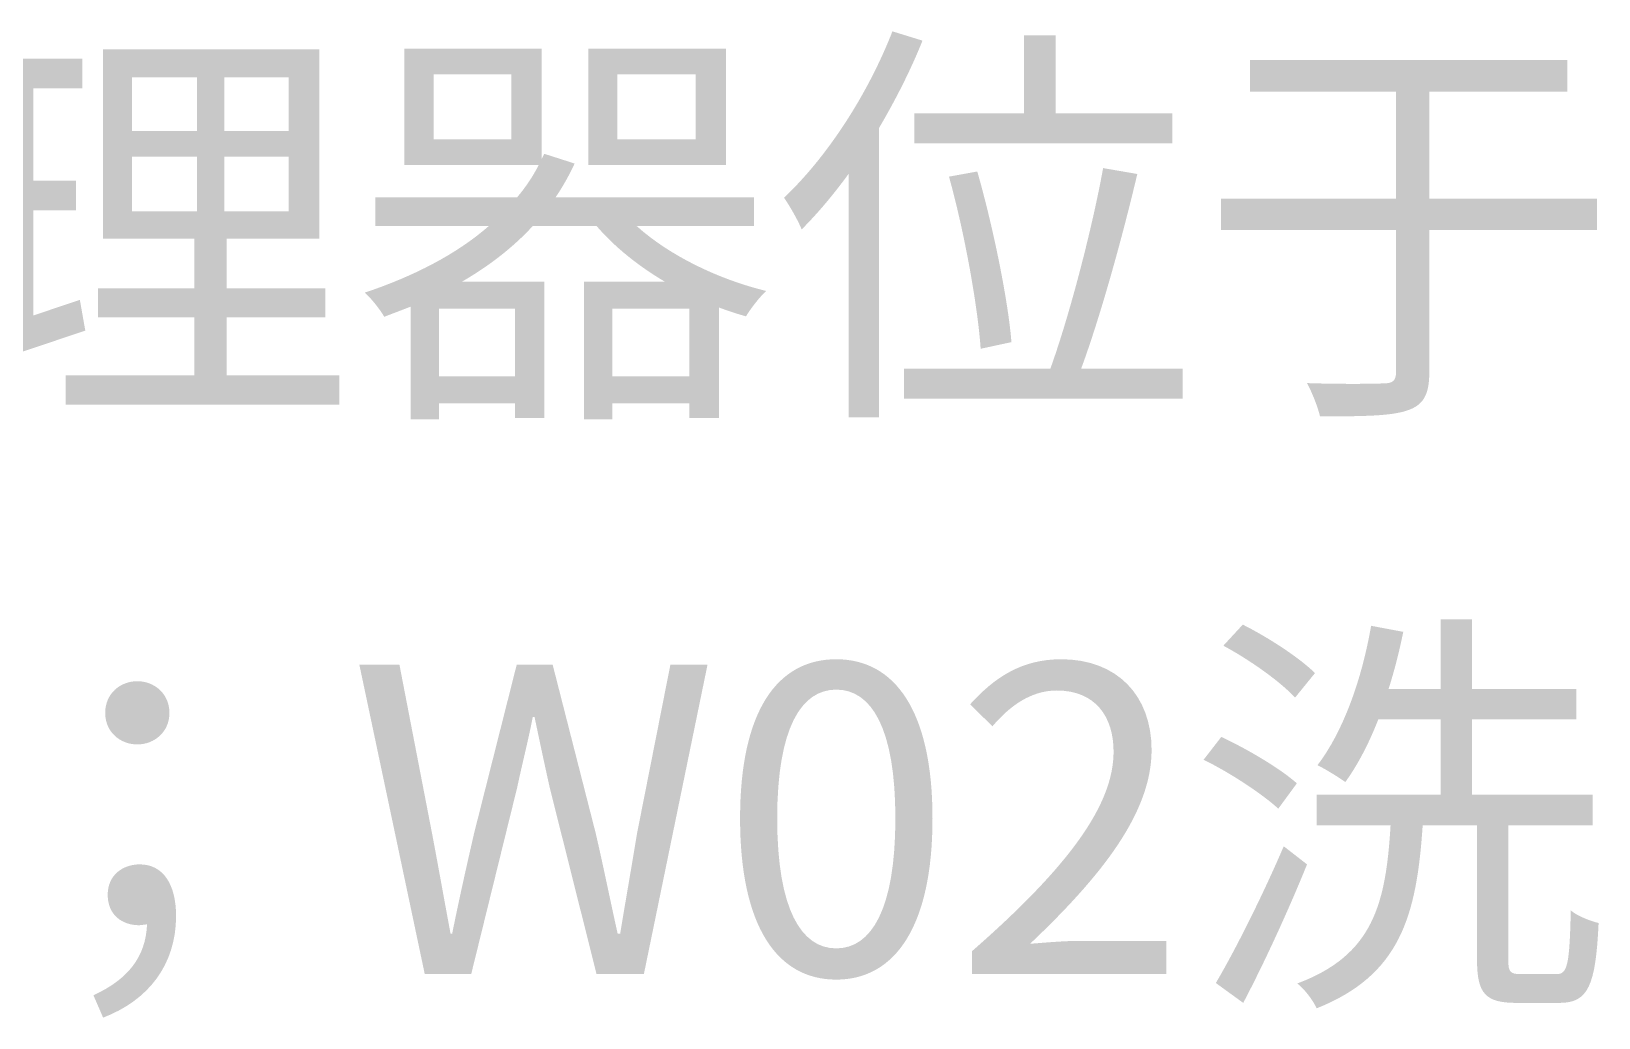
# Model space of a CAD drawing. Header units: millimetres. Extents: x -4600 to 229000, y -4300 to 19460.
# Drawn here: x 99414 to 100478, y 8565 to 9235 of the extents above; entities that cross this region are included whole.
import ezdxf

# ---------------------------------------------------------------- set-up
doc = ezdxf.new("R2010")
doc.units = ezdxf.units.MM
doc.header["$LTSCALE"] = 100
doc.layers.add('A-NOTE', color=7, linetype='Continuous', lineweight=18)

# ---------------------------------------------------------------- blocks, each defined once
blk = doc.blocks.new('A03_SHEET')
at = {"layer": 'A-NOTE'}
h = blk.add_hatch(color=256, dxfattribs=at)
edge = h.paths.add_edge_path()
edge.add_spline(control_points=[(19998.3, 9234.8), (19981.4, 9191.5), (19953.6, 9149.1), (19924.7, 9121.9)], knot_values=[0, 0, 0, 0, 1, 1, 1, 1], degree=3, periodic=0)
edge.add_spline(control_points=[(19924.7, 9121.9), (19928.4, 9116.8), (19934.7, 9105.6), (19936.7, 9100.4)], knot_values=[0, 0, 0, 0, 1, 1, 1, 1], degree=3, periodic=0)
edge.add_spline(control_points=[(19936.7, 9100.4), (19947.6, 9111.3), (19958.2, 9123.9), (19968.5, 9138)], knot_values=[0, 0, 0, 0, 1, 1, 1, 1], degree=3, periodic=0)
edge.add_line((19968.5, 9138), (19968.5, 8972.9))
edge.add_line((19968.5, 8972.9), (19989.2, 8972.9))
edge.add_line((19989.2, 8972.9), (19989.2, 9169.2))
edge.add_spline(control_points=[(19989.2, 9169.2), (20000.3, 9188.1), (20010.6, 9208.2), (20018.7, 9228.5)], knot_values=[0, 0, 0, 0, 1, 1, 1, 1], degree=3, periodic=0)
edge.add_line((20018.7, 9228.5), (19998.3, 9234.8))
h = blk.add_hatch(color=256, dxfattribs=at)
edge = h.paths.add_edge_path()
edge.add_line((19762, 9151.7), (19760.2, 9148))
edge.add_line((19760.2, 9148), (19760.2, 9223))
edge.add_line((19760.2, 9223), (19667.1, 9223))
edge.add_line((19667.1, 9223), (19667.1, 9144))
edge.add_line((19667.1, 9144), (19758.2, 9144))
edge.add_spline(control_points=[(19758.2, 9144), (19754.2, 9136.2), (19749.4, 9129.1), (19743.6, 9122.2)], knot_values=[0, 0, 0, 0, 1, 1, 1, 1], degree=3, periodic=0)
edge.add_line((19743.6, 9122.2), (19647.4, 9122.2))
edge.add_line((19647.4, 9122.2), (19647.4, 9102.7))
edge.add_line((19647.4, 9102.7), (19724.4, 9102.7))
edge.add_spline(control_points=[(19724.4, 9102.7), (19702.4, 9083.5), (19673.4, 9068.6), (19640.2, 9057.5)], knot_values=[0, 0, 0, 0, 1, 1, 1, 1], degree=3, periodic=0)
edge.add_spline(control_points=[(19640.2, 9057.5), (19644.5, 9053.7), (19650.8, 9045.7), (19653.4, 9041.1)], knot_values=[0, 0, 0, 0, 1, 1, 1, 1], degree=3, periodic=0)
edge.add_line((19653.4, 9041.1), (19671.4, 9048))
edge.add_line((19671.4, 9048), (19671.4, 8971.5))
edge.add_line((19671.4, 8971.5), (19690.6, 8971.5))
edge.add_line((19690.6, 8971.5), (19690.6, 8982.4))
edge.add_line((19690.6, 8982.4), (19742.2, 8982.4))
edge.add_line((19742.2, 8982.4), (19742.2, 8972.4))
edge.add_line((19742.2, 8972.4), (19762, 8972.4))
edge.add_line((19762, 8972.4), (19762, 9064.9))
edge.add_line((19762, 9064.9), (19706.1, 9064.9))
edge.add_spline(control_points=[(19706.1, 9064.9), (19724.4, 9075.5), (19740.8, 9088.1), (19754.2, 9102.7)], knot_values=[0, 0, 0, 0, 1, 1, 1, 1], degree=3, periodic=0)
edge.add_line((19754.2, 9102.7), (19797.5, 9102.7))
edge.add_spline(control_points=[(19797.5, 9102.7), (19809.8, 9088.4), (19825.9, 9075.5), (19843.9, 9064.9)], knot_values=[0, 0, 0, 0, 1, 1, 1, 1], degree=3, periodic=0)
edge.add_line((19843.9, 9064.9), (19788.9, 9064.9))
edge.add_line((19788.9, 9064.9), (19788.9, 8971.5))
edge.add_line((19788.9, 8971.5), (19808.1, 8971.5))
edge.add_line((19808.1, 8971.5), (19808.1, 8982.4))
edge.add_line((19808.1, 8982.4), (19860.5, 8982.4))
edge.add_line((19860.5, 8982.4), (19860.5, 8972.4))
edge.add_line((19860.5, 8972.4), (19880.6, 8972.4))
edge.add_line((19880.6, 8972.4), (19880.6, 9047.4))
edge.add_spline(control_points=[(19880.6, 9047.4), (19886.6, 9045.1), (19892.9, 9043.1), (19898.9, 9041.4)], knot_values=[0, 0, 0, 0, 1, 1, 1, 1], degree=3, periodic=0)
edge.add_spline(control_points=[(19898.9, 9041.4), (19902.1, 9046.6), (19908.1, 9054.6), (19912.7, 9058.6)], knot_values=[0, 0, 0, 0, 1, 1, 1, 1], degree=3, periodic=0)
edge.add_spline(control_points=[(19912.7, 9058.6), (19879.7, 9066.6), (19846.5, 9083), (19824.7, 9102.7)], knot_values=[0, 0, 0, 0, 1, 1, 1, 1], degree=3, periodic=0)
edge.add_line((19824.7, 9102.7), (19904.4, 9102.7))
edge.add_line((19904.4, 9102.7), (19904.4, 9122.2))
edge.add_line((19904.4, 9122.2), (19769.7, 9122.2))
edge.add_spline(control_points=[(19769.7, 9122.2), (19774.6, 9129.4), (19778.9, 9137.1), (19782.6, 9145.1)], knot_values=[0, 0, 0, 0, 1, 1, 1, 1], degree=3, periodic=0)
edge.add_line((19782.6, 9145.1), (19762, 9151.7))
h.paths.add_polyline_path([(19791.8, 9223), (19791.8, 9144), (19885.4, 9144), (19885.4, 9223), (19791.8, 9223)], flags=0)
h.paths.add_polyline_path([(19811.5, 9205.6), (19864.8, 9205.6), (19864.8, 9161.5), (19811.5, 9161.5), (19811.5, 9205.6)], flags=0)
h.paths.add_polyline_path([(19808.1, 9000.7), (19808.1, 9046.6), (19860.5, 9046.6), (19860.5, 9000.7), (19808.1, 9000.7)], flags=0)
h.paths.add_polyline_path([(19690.6, 9000.7), (19690.6, 9046.6), (19742.2, 9046.6), (19742.2, 9000.7), (19690.6, 9000.7)], flags=0)
h.paths.add_polyline_path([(19686.9, 9205.6), (19739.6, 9205.6), (19739.6, 9161.5), (19686.9, 9161.5), (19686.9, 9205.6)], flags=0)
blk.add_hatch(color=256, dxfattribs=at).paths.add_polyline_path([(20013.2, 9179.2), (20013.2, 9158.9), (20188.3, 9158.9), (20188.3, 9179.2), (20109.2, 9179.2), (20109.2, 9232.2), (20087.7, 9232.2), (20087.7, 9179.2), (20013.2, 9179.2)])
h = blk.add_hatch(color=256, dxfattribs=at)
edge = h.paths.add_edge_path()
edge.add_line((19356, 9023.6), (19361.4, 9001.9))
edge.add_spline(control_points=[(19361.4, 9001.9), (19386.7, 9010.2), (19419.6, 9021.4), (19450.5, 9031.7)], knot_values=[0, 0, 0, 0, 1, 1, 1, 1], degree=3, periodic=0)
edge.add_line((19450.5, 9031.7), (19446.8, 9052.6))
edge.add_line((19446.8, 9052.6), (19415.3, 9042))
edge.add_line((19415.3, 9042), (19415.3, 9113.3))
edge.add_line((19415.3, 9113.3), (19444.2, 9113.3))
edge.add_line((19444.2, 9113.3), (19444.2, 9133.4))
edge.add_line((19444.2, 9133.4), (19415.3, 9133.4))
edge.add_line((19415.3, 9133.4), (19415.3, 9196.1))
edge.add_line((19415.3, 9196.1), (19448.5, 9196.1))
edge.add_line((19448.5, 9196.1), (19448.5, 9216.2))
edge.add_line((19448.5, 9216.2), (19359.2, 9216.2))
edge.add_line((19359.2, 9216.2), (19359.2, 9196.1))
edge.add_line((19359.2, 9196.1), (19394.7, 9196.1))
edge.add_line((19394.7, 9196.1), (19394.7, 9133.4))
edge.add_line((19394.7, 9133.4), (19362, 9133.4))
edge.add_line((19362, 9133.4), (19362, 9113.3))
edge.add_line((19362, 9113.3), (19394.7, 9113.3))
edge.add_line((19394.7, 9113.3), (19394.7, 9035.4))
edge.add_spline(control_points=[(19394.7, 9035.4), (19380.1, 9030.8), (19366.9, 9026.8), (19356, 9023.6)], knot_values=[0, 0, 0, 0, 1, 1, 1, 1], degree=3, periodic=0)
h = blk.add_hatch(color=256, dxfattribs=at)
h.paths.add_polyline_path([(19437.1, 9001.3), (19437.1, 8981.5), (19623, 8981.5), (19623, 9001.3), (19546.5, 9001.3), (19546.5, 9040.8), (19613.3, 9040.8), (19613.3, 9060.3), (19546.5, 9060.3), (19546.5, 9094.1), (19609.3, 9094.1), (19609.3, 9222.5), (19462.6, 9222.5), (19462.6, 9094.1), (19524.5, 9094.1), (19524.5, 9060.3), (19459.1, 9060.3), (19459.1, 9040.8), (19524.5, 9040.8), (19524.5, 9001.3), (19437.1, 9001.3)])
h.paths.add_polyline_path([(19544.8, 9149.7), (19588.6, 9149.7), (19588.6, 9112.7), (19544.8, 9112.7), (19544.8, 9149.7)], flags=0)
h.paths.add_polyline_path([(19482.3, 9149.7), (19526.2, 9149.7), (19526.2, 9112.7), (19482.3, 9112.7), (19482.3, 9149.7)], flags=0)
h.paths.add_polyline_path([(19544.8, 9203.6), (19588.6, 9203.6), (19588.6, 9167.2), (19544.8, 9167.2), (19544.8, 9203.6)], flags=0)
h.paths.add_polyline_path([(19482.3, 9203.6), (19526.2, 9203.6), (19526.2, 9167.2), (19482.3, 9167.2), (19482.3, 9203.6)], flags=0)
h = blk.add_hatch(color=256, dxfattribs=at)
edge = h.paths.add_edge_path()
edge.add_line((20241, 9215.3), (20241, 9193.8))
edge.add_line((20241, 9193.8), (20340.1, 9193.8))
edge.add_line((20340.1, 9193.8), (20340.1, 9121.3))
edge.add_line((20340.1, 9121.3), (20221.2, 9121.3))
edge.add_line((20221.2, 9121.3), (20221.2, 9099.9))
edge.add_line((20221.2, 9099.9), (20340.1, 9099.9))
edge.add_line((20340.1, 9099.9), (20340.1, 9003.6))
edge.add_spline(control_points=[(20340.1, 9003.6), (20340.1, 8997.6), (20337.8, 8995.9), (20331.5, 8995.9)], knot_values=[0, 0, 0, 0, 1, 1, 1, 1], degree=3, periodic=0)
edge.add_spline(control_points=[(20331.5, 8995.9), (20325.2, 8995.6), (20303.2, 8995.3), (20279.7, 8996.1)], knot_values=[0, 0, 0, 0, 1, 1, 1, 1], degree=3, periodic=0)
edge.add_spline(control_points=[(20279.7, 8996.1), (20283.1, 8989.8), (20287.1, 8979.8), (20288.5, 8973.5)], knot_values=[0, 0, 0, 0, 1, 1, 1, 1], degree=3, periodic=0)
edge.add_spline(control_points=[(20288.5, 8973.5), (20318, 8973.5), (20337, 8973.8), (20347.6, 8977.5)], knot_values=[0, 0, 0, 0, 1, 1, 1, 1], degree=3, periodic=0)
edge.add_spline(control_points=[(20347.6, 8977.5), (20358.4, 8981), (20362.7, 8987.8), (20362.7, 9003.6)], knot_values=[0, 0, 0, 0, 1, 1, 1, 1], degree=3, periodic=0)
edge.add_line((20362.7, 9003.6), (20362.7, 9099.9))
edge.add_line((20362.7, 9099.9), (20476.5, 9099.9))
edge.add_line((20476.5, 9099.9), (20476.5, 9121.3))
edge.add_line((20476.5, 9121.3), (20362.7, 9121.3))
edge.add_line((20362.7, 9121.3), (20362.7, 9193.8))
edge.add_line((20362.7, 9193.8), (20456.4, 9193.8))
edge.add_line((20456.4, 9193.8), (20456.4, 9215.3))
edge.add_line((20456.4, 9215.3), (20241, 9215.3))
h = blk.add_hatch(color=256, dxfattribs=at)
edge = h.paths.add_edge_path()
edge.add_line((20006.1, 9005.9), (20006.1, 8985.5))
edge.add_line((20006.1, 8985.5), (20195.4, 8985.5))
edge.add_line((20195.4, 8985.5), (20195.4, 9005.9))
edge.add_line((20195.4, 9005.9), (20126.4, 9005.9))
edge.add_spline(control_points=[(20126.4, 9005.9), (20139.6, 9041.7), (20154.5, 9095.6), (20164.5, 9138)], knot_values=[0, 0, 0, 0, 1, 1, 1, 1], degree=3, periodic=0)
edge.add_line((20164.5, 9138), (20141.3, 9142))
edge.add_spline(control_points=[(20141.3, 9142), (20133.8, 9100.7), (20118.6, 9042.3), (20105.5, 9005.9)], knot_values=[0, 0, 0, 0, 1, 1, 1, 1], degree=3, periodic=0)
edge.add_line((20105.5, 9005.9), (20006.1, 9005.9))
edge = h.paths.add_edge_path(flags=0)
edge.add_spline(control_points=[(20036.7, 9136.2), (20047.3, 9098.1), (20056.2, 9048.3), (20058.2, 9019.4)], knot_values=[0, 0, 0, 0, 1, 1, 1, 1], degree=3, periodic=0)
edge.add_line((20058.2, 9019.4), (20079.1, 9023.9))
edge.add_spline(control_points=[(20079.1, 9023.9), (20076.8, 9052.3), (20066.8, 9101.6), (20055.9, 9139.7)], knot_values=[0, 0, 0, 0, 1, 1, 1, 1], degree=3, periodic=0)
edge.add_line((20055.9, 9139.7), (20036.7, 9136.2))
h = blk.add_hatch(color=256, dxfattribs=at)
edge = h.paths.add_edge_path()
edge.add_spline(control_points=[(20222.9, 8817.9), (20240.7, 8808.4), (20261.6, 8793.5), (20271.6, 8782.7)], knot_values=[0, 0, 0, 0, 1, 1, 1, 1], degree=3, periodic=0)
edge.add_line((20271.6, 8782.7), (20285.1, 8799.3))
edge.add_spline(control_points=[(20285.1, 8799.3), (20274.8, 8809.6), (20253.3, 8823.6), (20236.1, 8832.2)], knot_values=[0, 0, 0, 0, 1, 1, 1, 1], degree=3, periodic=0)
edge.add_line((20236.1, 8832.2), (20222.9, 8817.9))
h = blk.add_hatch(color=256, dxfattribs=at)
edge = h.paths.add_edge_path()
edge.add_spline(control_points=[(20323.2, 8831.4), (20316.9, 8795), (20304.3, 8759.7), (20286.8, 8736.8)], knot_values=[0, 0, 0, 0, 1, 1, 1, 1], degree=3, periodic=0)
edge.add_spline(control_points=[(20286.8, 8736.8), (20292.3, 8734.2), (20301.7, 8728.2), (20305.7, 8725.4)], knot_values=[0, 0, 0, 0, 1, 1, 1, 1], degree=3, periodic=0)
edge.add_spline(control_points=[(20305.7, 8725.4), (20314, 8736.8), (20321.8, 8751.7), (20328.1, 8768)], knot_values=[0, 0, 0, 0, 1, 1, 1, 1], degree=3, periodic=0)
edge.add_line((20328.1, 8768), (20370.5, 8768))
edge.add_line((20370.5, 8768), (20370.5, 8716.8))
edge.add_line((20370.5, 8716.8), (20286.2, 8716.8))
edge.add_line((20286.2, 8716.8), (20286.2, 8696.1))
edge.add_line((20286.2, 8696.1), (20336.4, 8696.1))
edge.add_spline(control_points=[(20336.4, 8696.1), (20333.2, 8642.6), (20324.6, 8607.9), (20273.1, 8588.7)], knot_values=[0, 0, 0, 0, 1, 1, 1, 1], degree=3, periodic=0)
edge.add_spline(control_points=[(20273.1, 8588.7), (20277.9, 8585), (20284, 8577), (20286.2, 8571.8)], knot_values=[0, 0, 0, 0, 1, 1, 1, 1], degree=3, periodic=0)
edge.add_spline(control_points=[(20286.2, 8571.8), (20343, 8594.4), (20354.1, 8634.5), (20358.2, 8696.1)], knot_values=[0, 0, 0, 0, 1, 1, 1, 1], degree=3, periodic=0)
edge.add_line((20358.2, 8696.1), (20395.1, 8696.1))
edge.add_line((20395.1, 8696.1), (20395.1, 8604.5))
edge.add_spline(control_points=[(20395.1, 8604.5), (20395.1, 8582.1), (20400.6, 8575.5), (20421.8, 8575.5), (20426.1, 8575.5), (20446.4, 8575.5), (20451, 8575.5), (20470.5, 8575.5), (20475.6, 8587), (20477.6, 8629.7)], knot_values=[0, 0, 0, 0, 1, 1, 1, 2, 2, 2, 3, 3, 3, 3], degree=3, periodic=0)
edge.add_spline(control_points=[(20477.6, 8629.7), (20471.9, 8631.1), (20463, 8634.5), (20458.7, 8638.3)], knot_values=[0, 0, 0, 0, 1, 1, 1, 1], degree=3, periodic=0)
edge.add_spline(control_points=[(20458.7, 8638.3), (20457.9, 8601), (20456.4, 8595), (20449, 8595), (20444.7, 8595), (20428.3, 8595), (20424.9, 8595), (20417.5, 8595), (20416.3, 8596.7), (20416.3, 8604.5)], knot_values=[0, 0, 0, 0, 1, 1, 1, 2, 2, 2, 3, 3, 3, 3], degree=3, periodic=0)
edge.add_line((20416.3, 8604.5), (20416.3, 8696.1))
edge.add_line((20416.3, 8696.1), (20473.6, 8696.1))
edge.add_line((20473.6, 8696.1), (20473.6, 8716.8))
edge.add_line((20473.6, 8716.8), (20391.7, 8716.8))
edge.add_line((20391.7, 8716.8), (20391.7, 8768))
edge.add_line((20391.7, 8768), (20462.4, 8768))
edge.add_line((20462.4, 8768), (20462.4, 8788.4))
edge.add_line((20462.4, 8788.4), (20391.7, 8788.4))
edge.add_line((20391.7, 8788.4), (20391.7, 8835.7))
edge.add_line((20391.7, 8835.7), (20370.5, 8835.7))
edge.add_line((20370.5, 8835.7), (20370.5, 8788.4))
edge.add_line((20370.5, 8788.4), (20335, 8788.4))
edge.add_spline(control_points=[(20335, 8788.4), (20339, 8801), (20342.4, 8814.2), (20345, 8827.3)], knot_values=[0, 0, 0, 0, 1, 1, 1, 1], degree=3, periodic=0)
edge.add_line((20345, 8827.3), (20323.2, 8831.4))
h = blk.add_hatch(color=256, dxfattribs=at)
edge = h.paths.add_edge_path()
edge.add_spline(control_points=[(19960.2, 8591.3), (20000, 8591.3), (20025.5, 8627.4), (20025.5, 8700.7), (20025.5, 8773.5), (20000, 8808.7), (19960.2, 8808.7), (19920.1, 8808.7), (19894.9, 8773.5), (19894.9, 8700.7), (19894.9, 8627.4), (19920.1, 8591.3), (19960.2, 8591.3)], knot_values=[0, 0, 0, 0, 1, 1, 1, 2, 2, 2, 3, 3, 3, 4, 4, 4, 4], degree=3, periodic=0)
edge = h.paths.add_edge_path(flags=0)
edge.add_spline(control_points=[(19960.2, 8612.5), (19936.4, 8612.5), (19920.1, 8639.1), (19920.1, 8700.7), (19920.1, 8762), (19936.4, 8788.1), (19960.2, 8788.1), (19984, 8788.1), (20000.3, 8762), (20000.3, 8700.7), (20000.3, 8639.1), (19984, 8612.5), (19960.2, 8612.5)], knot_values=[0, 0, 0, 0, 1, 1, 1, 2, 2, 2, 3, 3, 3, 4, 4, 4, 4], degree=3, periodic=0)
h = blk.add_hatch(color=256, dxfattribs=at)
edge = h.paths.add_edge_path()
edge.add_line((20052.2, 8595), (20184.3, 8595))
edge.add_line((20184.3, 8595), (20184.3, 8617.6))
edge.add_line((20184.3, 8617.6), (20126.1, 8617.6))
edge.add_spline(control_points=[(20126.1, 8617.6), (20115.5, 8617.6), (20102.6, 8616.5), (20091.7, 8615.6)], knot_values=[0, 0, 0, 0, 1, 1, 1, 1], degree=3, periodic=0)
edge.add_spline(control_points=[(20091.7, 8615.6), (20141, 8662.3), (20174.2, 8705), (20174.2, 8747.1), (20174.2, 8784.4), (20150.5, 8808.7), (20112.9, 8808.7), (20086.3, 8808.7), (20067.9, 8796.7), (20051, 8778.1)], knot_values=[0, 0, 0, 0, 1, 1, 1, 2, 2, 2, 3, 3, 3, 3], degree=3, periodic=0)
edge.add_line((20051, 8778.1), (20066.2, 8763.2))
edge.add_spline(control_points=[(20066.2, 8763.2), (20078, 8777.2), (20092.6, 8787.5), (20109.8, 8787.5), (20135.8, 8787.5), (20148.4, 8770), (20148.4, 8746), (20148.4, 8709.9), (20118.1, 8668.1), (20052.2, 8610.5)], knot_values=[0, 0, 0, 0, 1, 1, 1, 2, 2, 2, 3, 3, 3, 3], degree=3, periodic=0)
edge.add_line((20052.2, 8610.5), (20052.2, 8595))
h = blk.add_hatch(color=256, dxfattribs=at)
edge = h.paths.add_edge_path()
edge.add_line((19680.9, 8595), (19712.4, 8595))
edge.add_line((19712.4, 8595), (19743.6, 8721.6))
edge.add_spline(control_points=[(19743.6, 8721.6), (19747.1, 8738.2), (19751.1, 8753.4), (19754.2, 8769.5)], knot_values=[0, 0, 0, 0, 1, 1, 1, 1], degree=3, periodic=0)
edge.add_line((19754.2, 8769.5), (19755.4, 8769.5))
edge.add_spline(control_points=[(19755.4, 8769.5), (19758.8, 8753.4), (19762, 8738.2), (19765.7, 8721.6)], knot_values=[0, 0, 0, 0, 1, 1, 1, 1], degree=3, periodic=0)
edge.add_line((19765.7, 8721.6), (19797.5, 8595))
edge.add_line((19797.5, 8595), (19829.6, 8595))
edge.add_line((19829.6, 8595), (19872.8, 8805))
edge.add_line((19872.8, 8805), (19847.6, 8805))
edge.add_line((19847.6, 8805), (19825, 8690.7))
edge.add_spline(control_points=[(19825, 8690.7), (19821.3, 8668.1), (19817.3, 8645.4), (19813.5, 8622.5)], knot_values=[0, 0, 0, 0, 1, 1, 1, 1], degree=3, periodic=0)
edge.add_line((19813.5, 8622.5), (19811.8, 8622.5))
edge.add_spline(control_points=[(19811.8, 8622.5), (19806.7, 8645.4), (19802.1, 8668.3), (19796.9, 8690.7)], knot_values=[0, 0, 0, 0, 1, 1, 1, 1], degree=3, periodic=0)
edge.add_line((19796.9, 8690.7), (19767.7, 8805))
edge.add_line((19767.7, 8805), (19743.3, 8805))
edge.add_line((19743.3, 8805), (19714.4, 8690.7))
edge.add_spline(control_points=[(19714.4, 8690.7), (19709.2, 8668.1), (19704.1, 8645.4), (19699.5, 8622.5)], knot_values=[0, 0, 0, 0, 1, 1, 1, 1], degree=3, periodic=0)
edge.add_line((19699.5, 8622.5), (19698.4, 8622.5))
edge.add_spline(control_points=[(19698.4, 8622.5), (19694.1, 8645.4), (19690.1, 8668.1), (19685.8, 8690.7)], knot_values=[0, 0, 0, 0, 1, 1, 1, 1], degree=3, periodic=0)
edge.add_line((19685.8, 8690.7), (19663.7, 8805))
edge.add_line((19663.7, 8805), (19636.5, 8805))
edge.add_line((19636.5, 8805), (19680.9, 8595))
h = blk.add_hatch(color=256, dxfattribs=at)
edge = h.paths.add_edge_path()
edge.add_spline(control_points=[(19485.8, 8750.9), (19497.2, 8750.9), (19507.6, 8759.2), (19507.6, 8772.3), (19507.6, 8785.5), (19497.2, 8793.8), (19485.8, 8793.8), (19474.3, 8793.8), (19464, 8785.5), (19464, 8772.3), (19464, 8759.2), (19474.3, 8750.9), (19485.8, 8750.9)], knot_values=[0, 0, 0, 0, 1, 1, 1, 2, 2, 2, 3, 3, 3, 4, 4, 4, 4], degree=3, periodic=0)
h = blk.add_hatch(color=256, dxfattribs=at)
edge = h.paths.add_edge_path()
edge.add_spline(control_points=[(20209.5, 8740.5), (20227.5, 8731.7), (20249.3, 8717.3), (20260.2, 8707.3)], knot_values=[0, 0, 0, 0, 1, 1, 1, 1], degree=3, periodic=0)
edge.add_line((20260.2, 8707.3), (20272.8, 8724.5))
edge.add_spline(control_points=[(20272.8, 8724.5), (20261.6, 8734.5), (20239.3, 8747.7), (20221.5, 8756)], knot_values=[0, 0, 0, 0, 1, 1, 1, 1], degree=3, periodic=0)
edge.add_line((20221.5, 8756), (20209.5, 8740.5))
h = blk.add_hatch(color=256, dxfattribs=at)
edge = h.paths.add_edge_path()
edge.add_line((20217.8, 8589), (20236.4, 8575.5))
edge.add_spline(control_points=[(20236.4, 8575.5), (20250.7, 8602.7), (20267.3, 8638.8), (20279.7, 8669.5)], knot_values=[0, 0, 0, 0, 1, 1, 1, 1], degree=3, periodic=0)
edge.add_line((20279.7, 8669.5), (20263.9, 8681.8))
edge.add_spline(control_points=[(20263.9, 8681.8), (20249.9, 8649.1), (20231, 8611.3), (20217.8, 8589)], knot_values=[0, 0, 0, 0, 1, 1, 1, 1], degree=3, periodic=0)
h = blk.add_hatch(color=256, dxfattribs=at)
edge = h.paths.add_edge_path()
edge.add_spline(control_points=[(19462.6, 8565.5), (19493.2, 8577.2), (19512.1, 8601.3), (19512.1, 8634.5), (19512.1, 8656), (19503.3, 8669.5), (19487.5, 8669.5), (19476, 8669.5), (19465.7, 8662.3), (19465.7, 8648.9), (19465.7, 8635.1), (19475.5, 8628.2), (19487.2, 8628.2)], knot_values=[0, 0, 0, 0, 1, 1, 1, 2, 2, 2, 3, 3, 3, 4, 4, 4, 4], degree=3, periodic=0)
edge.add_line((19487.2, 8628.2), (19492.4, 8628.8))
edge.add_spline(control_points=[(19492.4, 8628.8), (19491.5, 8606.5), (19479.2, 8591.3), (19456, 8580.7)], knot_values=[0, 0, 0, 0, 1, 1, 1, 1], degree=3, periodic=0)
edge.add_line((19456, 8580.7), (19462.6, 8565.5))

msp = doc.modelspace()

# ---------------------------------------------------------------- block references
msp.add_blockref('A03_SHEET', (80000, 0))

doc.saveas('drawing.dxf')
